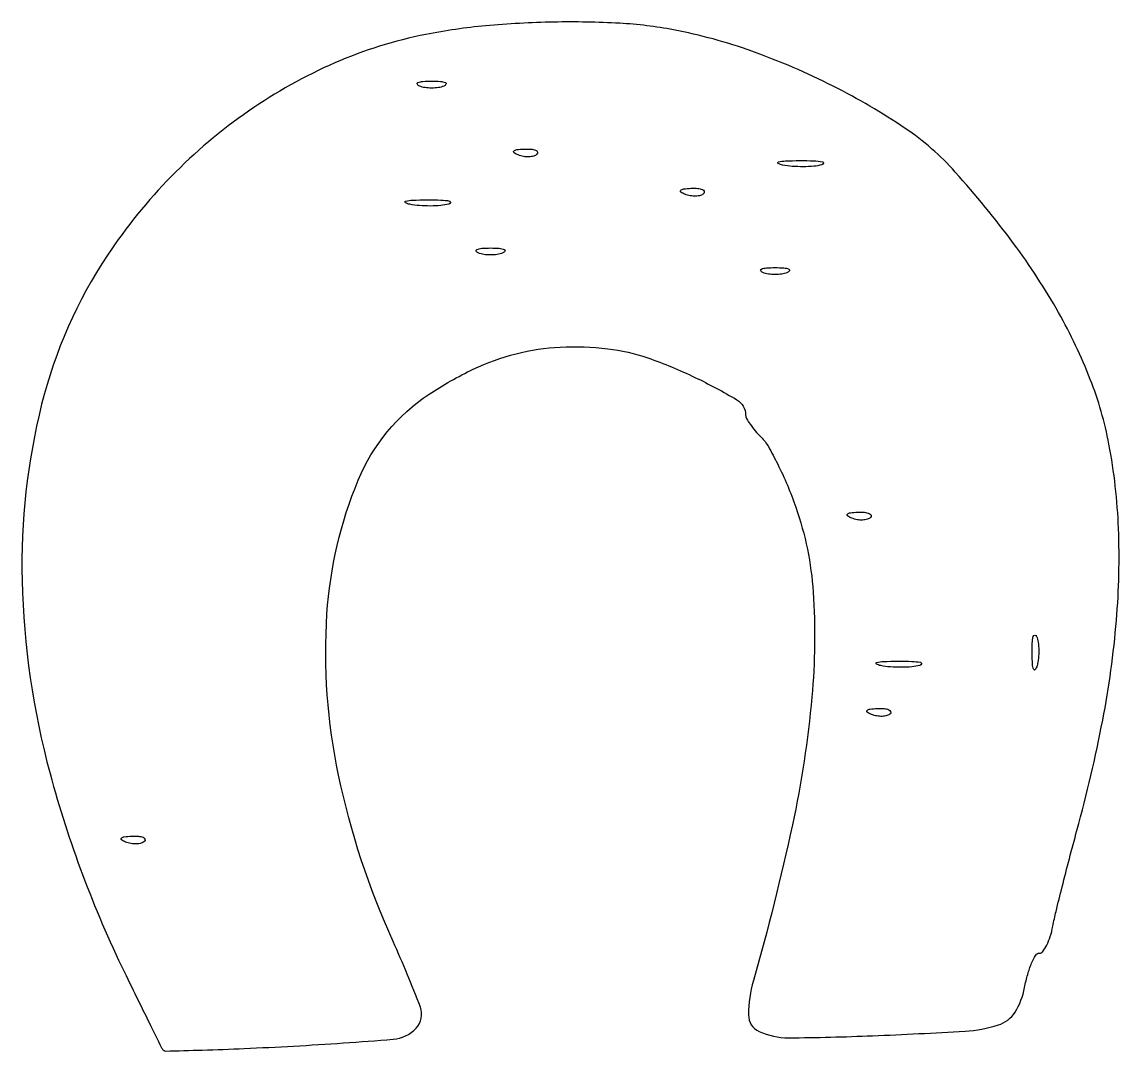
# Model space of a CAD drawing. Extents: x 0 to 112, y 0 to 105.
import ezdxf

# ---------------------------------------------------------------- set-up
doc = ezdxf.new("R2010")
doc.units = 0

msp = doc.modelspace()

# ---------------------------------------------------------------- linework, layer by layer
for points in [[(41.407875, 103.601134, 0.054239), (32.138796, 100.700118, 0.048669), (23.342408, 95.791873, 0.04757), (15.475237, 89.148194, 0.046843), (8.960205, 81.105282, 0.085898), (2.251929, 65.914022, 0.067108), (0.260967, 47.960707, 0.060226), (3.110239, 28.293896, 0.047094), (10.681846, 8.074033, 0.000787), (12.110627, 5.146132, 0.00122), (13.354135, 2.623638, 0.000354), (14.442632, 0.432995, 0.039729), (14.609528, 0.155374, 0.248754), (14.873078, 0.023978, 0.000821), (18.623453, 0.12435, 0.004155), (22.898582, 0.281354, 0.002558), (27.927959, 0.533705, 0.006541), (38.069736, 1.22778, 0.184078), (40.412105, 2.346281, 0.288555), (40.848235, 4.504707, 0.015807), (38.072138, 11.18063, -0.05435), (32.509769, 28.129979, -0.068616), (31.332139, 44.574375, -0.082204), (34.515524, 58.19695, -0.149133), (41.731433, 66.945498, -0.035387), (46.238759, 69.49209, -0.04869), (50.612654, 71.070027, -0.050227), (55.100406, 71.74166, -0.041265), (59.945217, 71.575435, -0.054277), (64.024304, 70.640855, -0.028593), (68.835862, 68.658282, -0.021584), (73.111907, 66.371022, -0.264369), (73.998212, 64.821429, 0.129213), (74.093276, 64.463553, 0.023539), (74.46301, 63.878652, 0.023942), (74.97373, 63.218768, 0.01972), (75.577994, 62.564863, -0.066198), (76.311043, 61.606953, -0.015396), (77.26712, 59.815371, -0.015621), (78.247481, 57.667411, -0.014739), (79.112305, 55.420796, -0.068269), (80.878028, 46.78384, -0.038716), (80.749089, 36.09209, -0.030887), (78.76439, 23.066404, -0.016301), (74.786949, 7.195662, 0.068305), (74.289651, 3.711126, 0.29389), (75.361317, 2.025566, 0.110716), (78.378109, 1.375436, 0.008059), (86.932948, 1.584167, 0.004605), (96.360007, 2.053293, 0.061992), (99.752829, 2.680353, 0.177165), (101.450686, 3.990665, 0.094628), (102.432274, 6.490681, -0.021756), (102.745607, 7.835243, -0.032852), (103.144334, 8.969138, -0.034588), (103.566079, 9.793334, -0.262994), (103.931814, 10, 0.234494), (104.291509, 10.178508, 0.046344), (104.683291, 10.807812, 0.040245), (105.042225, 11.696706, 0.027734), (105.308794, 12.75, -0.011008), (105.635205, 14.248767, -0.002566), (106.251119, 16.748437, -0.002645), (106.990076, 19.618359, -0.002592), (107.764322, 22.5, 0.019203), (110.386675, 33.736982, 0.02704), (111.78961, 43.928636, 0.030091), (111.999943, 53.248401, 0.037473), (111.02753, 61.854837, 0.04649), (109.127111, 68.455444, 0.035274), (105.891291, 75.262107, 0.031442), (101.311402, 82.296155, 0.022389), (95.361647, 89.5821, 0.062124), (90.269072, 94.023034, 0.031477), (82.917819, 98.331537, 0.03065), (74.641505, 101.888562, 0.039324), (66.647144, 104.066918, 0.033176), (61.169801, 104.733441, 0.018306), (54.423804, 104.855932, 0.018109), (47.492142, 104.476628, 0.026023)], [(43.25, 98.337719, -0.057986), (42.679992, 98.181385, -0.037979), (42, 98.12966, -0.037979), (41.320008, 98.181385, -0.057986), (40.75, 98.337719, -0.174857), (40.540618, 98.525001, -0.447206), (40.601562, 98.693942, -0.078554), (41.10856, 98.810911, -0.017491), (42, 98.842105, -0.017491), (42.89144, 98.810911, -0.078554), (43.398438, 98.693942, -0.447206), (43.459382, 98.525001, -0.174857)], [(52.729167, 91.395833, -0.126455), (52.402231, 91.202593, -0.060344), (51.916927, 91.123424, -0.05415), (51.359369, 91.160852, -0.051402), (50.8125, 91.316886, -0.054073), (50.395823, 91.538436, -0.470617), (50.37858, 91.720685, -0.168741), (50.670344, 91.862007, -0.018894), (51.416667, 91.921053, -0.028489), (52.112848, 91.910055, -0.077125), (52.592839, 91.799335, -0.208169), (52.77538, 91.614691, -0.296942)], [(81.761659, 90.31292, -0.041951), (80.934218, 90.169017, -0.020826), (79.869594, 90.119272, -0.020511), (78.754739, 90.159391, -0.028254), (77.761659, 90.292739, -0.082665), (77.319562, 90.45659, -0.67161), (77.339362, 90.605813, -0.053901), (78.071102, 90.715166, -0.008901), (79.5, 90.747817, -0.009782), (80.938425, 90.726931, -0.038992), (81.814362, 90.62839, -0.417468), (81.916221, 90.476221, -0.285845)], [(69.729167, 87.395833, -0.126455), (69.402231, 87.202593, -0.060344), (68.916927, 87.123424, -0.05415), (68.359369, 87.160852, -0.051402), (67.8125, 87.316886, -0.054073), (67.395823, 87.538436, -0.470617), (67.37858, 87.720685, -0.168741), (67.670344, 87.862007, -0.018894), (68.416667, 87.921053, -0.028489), (69.112848, 87.910055, -0.077125), (69.592839, 87.799335, -0.208169), (69.77538, 87.614691, -0.296942)], [(43.761659, 86.31292, -0.041951), (42.934218, 86.169017, -0.020826), (41.869594, 86.119272, -0.020511), (40.754739, 86.159391, -0.028254), (39.761659, 86.292739, -0.082665), (39.319562, 86.45659, -0.67161), (39.339362, 86.605813, -0.053901), (40.071102, 86.715166, -0.008901), (41.5, 86.747817, -0.009782), (42.938425, 86.726931, -0.038992), (43.814362, 86.62839, -0.417468), (43.916221, 86.476221, -0.285845)], [(49.25, 81.337719, -0.057986), (48.679992, 81.181385, -0.037979), (48, 81.12966, -0.037979), (47.320008, 81.181385, -0.057986), (46.75, 81.337719, -0.174857), (46.540618, 81.525001, -0.447206), (46.601562, 81.693942, -0.078554), (47.10856, 81.810911, -0.017491), (48, 81.842105, -0.017491), (48.89144, 81.810911, -0.078554), (49.398438, 81.693942, -0.447206), (49.459382, 81.525001, -0.174857)], [(78.25, 79.337719, -0.057986), (77.679992, 79.181385, -0.037979), (77, 79.12966, -0.037979), (76.320008, 79.181385, -0.057986), (75.75, 79.337719, -0.174857), (75.540618, 79.525001, -0.447206), (75.601562, 79.693942, -0.078554), (76.10856, 79.810911, -0.017491), (77, 79.842105, -0.017491), (77.89144, 79.810911, -0.078554), (78.398438, 79.693942, -0.447206), (78.459382, 79.525001, -0.174857)], [(86.729167, 54.395833, -0.126455), (86.402231, 54.202593, -0.060344), (85.916927, 54.123424, -0.05415), (85.359369, 54.160852, -0.051402), (84.8125, 54.316886, -0.054073), (84.395823, 54.538436, -0.470617), (84.37858, 54.720685, -0.168741), (84.670344, 54.862007, -0.018894), (85.416667, 54.921053, -0.028489), (86.112848, 54.910055, -0.077125), (86.592839, 54.799335, -0.208169), (86.77538, 54.614691, -0.296942)], [(103.692991, 39.269032, -0.087174), (103.51666, 38.883358, -0.597527), (103.356533, 38.900903, -0.080377), (103.235556, 39.431793, -0.012823), (103.194949, 40.5, -0.014395), (103.212705, 41.580113, -0.052471), (103.315079, 42.257153, -0.333666), (103.47713, 42.386009, -0.31318), (103.655937, 42.269032, -0.06278), (103.814405, 41.671085, -0.030339), (103.872264, 40.880008, -0.029507), (103.832894, 40.036634, -0.037336)], [(91.761659, 39.31292, -0.041951), (90.934218, 39.169017, -0.020826), (89.869594, 39.119272, -0.020511), (88.754739, 39.159391, -0.028254), (87.761659, 39.292739, -0.082665), (87.319562, 39.45659, -0.67161), (87.339362, 39.605813, -0.053901), (88.071102, 39.715166, -0.008901), (89.5, 39.747817, -0.009782), (90.938425, 39.726931, -0.038992), (91.814362, 39.62839, -0.417468), (91.916221, 39.476221, -0.285845)], [(88.729167, 34.395833, -0.126455), (88.402231, 34.202593, -0.060344), (87.916927, 34.123424, -0.05415), (87.359369, 34.160852, -0.051402), (86.8125, 34.316886, -0.054073), (86.395823, 34.538436, -0.470617), (86.37858, 34.720685, -0.168741), (86.670344, 34.862007, -0.018894), (87.416667, 34.921053, -0.028489), (88.112848, 34.910055, -0.077125), (88.592839, 34.799335, -0.208169), (88.77538, 34.614691, -0.296942)], [(12.729167, 21.395833, -0.126455), (12.402231, 21.202593, -0.060344), (11.916927, 21.123424, -0.05415), (11.359369, 21.160852, -0.051402), (10.8125, 21.316886, -0.054073), (10.395823, 21.538436, -0.470617), (10.37858, 21.720685, -0.168741), (10.670344, 21.862007, -0.018894), (11.416667, 21.921053, -0.028489), (12.112848, 21.910055, -0.077125), (12.592839, 21.799335, -0.208169), (12.77538, 21.614691, -0.296942)]]:
    msp.add_lwpolyline(points, format="xyb", close=True)

doc.saveas('drawing.dxf')
